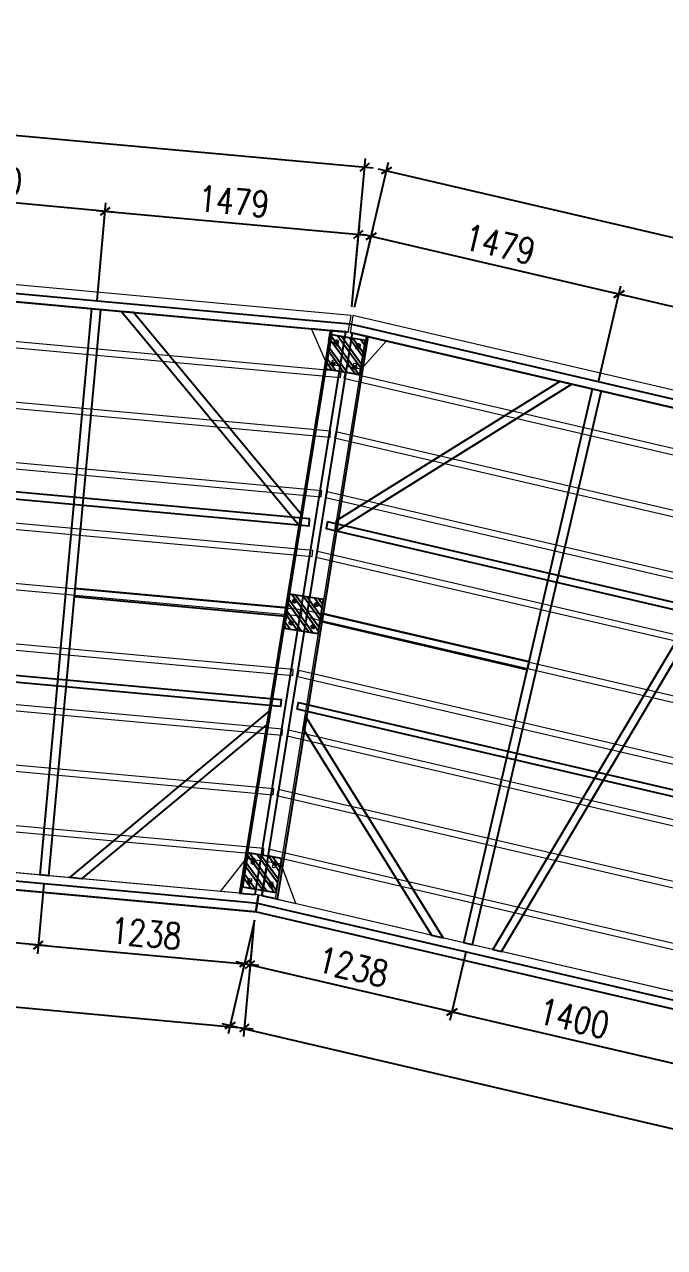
# Model space of a CAD drawing. Extents: x -259369 to -50372, y -155978 to 198088.
# Drawn here: x -152975 to -149254, y -16706 to -9600 of the extents above; entities that cross this region are included whole.
import ezdxf

# ---------------------------------------------------------------- set-up
doc = ezdxf.new("R2010")
doc.units = 0
doc.header["$LTSCALE"] = 1000
doc.header["$MEASUREMENT"] = 0
doc.linetypes.add('HIDDEN', pattern=[0.375, 0.25, -0.125])
for name, color, linetype, lineweight in [('加强板', 140, 'Continuous', 18), ('虚线', 8, 'Continuous', 0), ('铝主梁', 3, 'Continuous', 9), ('铝龙骨', 7, 'Continuous', 9)]:
    doc.layers.add(name, color=color, linetype=linetype, lineweight=lineweight)
for name, color, linetype in [('卡槽', 242, 'Continuous'), ('标注', 9, 'Continuous'), ('连接端梁', 130, 'Continuous'), ('铝横梁', 220, 'Continuous')]:
    doc.layers.add(name, color=color, linetype=linetype)
doc.styles.add('HZTXT', font='txtw.shx', dxfattribs={"width": 0.8, "bigfont": 'hztxtw.shx'})
doc.dimstyles.new('DIM-50', dxfattribs={"dimscale": 50, "dimtxt": 3, "dimasz": 1, "dimexe": 1, "dimexo": 1, "dimgap": 1, "dimtad": 1, "dimdec": 1, "dimdsep": 46, "dimtxsty": 'HZTXT', "dimblk": 'OBLIQUE', "dimblk1": 'ARCHTICK', "dimblk2": 'OBLIQUE', "dimcen": 0, "dimdle": 1, "dimclrd": 9, "dimclre": 9, "dimclrt": 2, "dimadec": 1, "dimazin": 0, "dimtfac": 1, "dimtdec": 1, "dimtix": 1, "dimtmove": 2, "dimatfit": 3, "dimldrblk": 'OBLIQUE', "dimfxl": 15, "dimtolj": 1, "dimtzin": 0, "dimarcsym": 1})

# ---------------------------------------------------------------- blocks, each defined once
blk = doc.blocks.new('橡胶块200x200x60')
h = blk.add_hatch()
h.set_pattern_fill('ANSI32', color=256, scale=10)
h.set_pattern_definition([(45, (0, 0), (-33.67596, 33.67596), []), (45, (22.45, 0), (-33.67596, 33.67596), [])])
h.paths.add_polyline_path([(25487.9, 88551.2), (25687.9, 88551.2), (25687.9, 88751.2), (25487.9, 88751.2)])
blk.add_lwpolyline([(25487.9, 88551.2), (25687.9, 88551.2), (25687.9, 88751.2), (25487.9, 88751.2)], close=True)
for points in [[(25512.9, 88716.2), (25532.9, 88716.2)], [(25522.9, 88726.2), (25522.9, 88706.2)], [(25662.9, 88716.2), (25642.9, 88716.2)], [(25652.9, 88726.2), (25652.9, 88706.2)], [(25512.9, 88586.2), (25532.9, 88586.2)], [(25522.9, 88576.2), (25522.9, 88596.2)], [(25662.9, 88586.2), (25642.9, 88586.2)], [(25652.9, 88576.2), (25652.9, 88596.2)]]:
    blk.add_lwpolyline(points)
for centre, radius in [((25522.9, 88716.2), 10), ((25522.9, 88716.2), 8), ((25652.9, 88716.2), 10), ((25652.9, 88716.2), 8), ((25522.9, 88586.2), 10), ((25522.9, 88586.2), 8), ((25652.9, 88586.2), 10), ((25652.9, 88586.2), 8)]:
    blk.add_circle(centre, radius)
blk = doc.blocks.new('_Oblique')
at = {"color": 0, "linetype": 'ByBlock', "lineweight": -2}
blk.add_line((-0.5, -0.5), (0.5, 0.5), dxfattribs=at)
blk = doc.blocks.new('*D1062')
at = {"layer": 'Defpoints', "color": 0, "transparency": 16777216}
for p in [(-153900.1, -10558.1), (-153952, -11125.7), (-152557.9, -11253.1)]:
    blk.add_point(p, dxfattribs=at)
at = {"layer": '标注', "color": 9, "lineweight": -2, "transparency": 16777216}
for p, q in [((-153947.5, -11075.9), (-153895.6, -10508.3)), ((-152456.2, -10690.2), (-153949.9, -10553.6)), ((-152553.3, -11203.4), (-152501.4, -10635.8))]:
    blk.add_line(p, q, dxfattribs=at)
at = {"layer": '标注', "color": 9, "lineweight": -2, "transparency": 16777216, "xscale": 50, "yscale": 50, "zscale": 50}
for p, rotation in [((-153900.1, -10558.1), 174.7759997070145), ((-152506, -10685.6), 354.7759997070145)]:
    blk.add_blockref('_Oblique', p, dxfattribs=dict(at, rotation=rotation))
at = {"layer": '标注', "color": 2, "transparency": 16777216, "insert": (-153191.7, -10497.4), "char_height": 150, "attachment_point": 5, "rotation": 354.776, "style": 'HZTXT'}
blk.add_mtext('\\A1;1400', dxfattribs=at)
blk = doc.blocks.new('_ArchTick')
at = {"color": 0, "linetype": 'ByBlock', "const_width": 0.4}
blk.add_lwpolyline([(-0.5, -0.5), (0.5, 0.5)], dxfattribs=at)
blk = doc.blocks.new('*D1064')
at = {"layer": 'Defpoints', "color": 0, "transparency": 16777216}
for p in [(-150997.3, -10429.2), (-159598.5, -10511), (-151076.1, -11290.2)]:
    blk.add_point(p, dxfattribs=at)
at = {"layer": '标注', "color": 9, "lineweight": -2, "transparency": 16777216}
for p, q in [((-159594, -10461.2), (-159515.2, -9600.2)), ((-159569.6, -9645.5), (-150947.5, -10433.8)), ((-151071.5, -11240.4), (-150992.8, -10379.4))]:
    blk.add_line(p, q, dxfattribs=at)
at = {"layer": '标注', "color": 9, "lineweight": -2, "transparency": 16777216, "xscale": 50, "yscale": 50, "zscale": 50}
for p, rotation in [((-159519.8, -9650), 174.7759997070145), ((-150997.3, -10429.2), 354.7759997070145)]:
    blk.add_blockref('_Oblique', p, dxfattribs=dict(at, rotation=rotation))
at = {"layer": '标注', "color": 2, "transparency": 16777216, "insert": (-155247.2, -9915.1), "char_height": 150, "attachment_point": 5, "rotation": 354.776, "style": 'HZTXT'}
blk.add_mtext('\\A1;8558', dxfattribs=at)
blk = doc.blocks.new('*D1065')
at = {"layer": 'Defpoints', "color": 0, "transparency": 16777216}
for p in [(-151033.1, -10820.3), (-152557.9, -11253.1), (-151076.1, -11290.2)]:
    blk.add_point(p, dxfattribs=at)
at = {"layer": '标注', "color": 9, "lineweight": -2, "transparency": 16777216}
for p, q in [((-152553.3, -11203.4), (-152501.4, -10635.8)), ((-152555.8, -10681.1), (-150983.3, -10824.8)), ((-151071.5, -11240.4), (-151028.5, -10770.5))]:
    blk.add_line(p, q, dxfattribs=at)
at = {"layer": '标注', "color": 9, "lineweight": -2, "transparency": 16777216, "xscale": 50, "yscale": 50, "zscale": 50}
for p, rotation in [((-152506, -10685.6), 174.7759997070145), ((-151033.1, -10820.3), 354.7759997070145)]:
    blk.add_blockref('_Oblique', p, dxfattribs=dict(at, rotation=rotation))
at = {"layer": '标注', "color": 2, "transparency": 16777216, "insert": (-151758.1, -10628.5), "char_height": 150, "attachment_point": 5, "rotation": 354.776, "style": 'HZTXT'}
blk.add_mtext('\\A1;1479', dxfattribs=at)
blk = doc.blocks.new('*D1066')
at = {"layer": 'Defpoints', "color": 0, "transparency": 16777216}
for p in [(-159677.2, -14018.4), (-151634.7, -14753.7), (-151696.5, -15429.6)]:
    blk.add_point(p, dxfattribs=at)
at = {"layer": '标注', "color": 9, "lineweight": -2, "transparency": 16777216}
for p, q in [((-159681.7, -14068.2), (-159743.5, -14744.1)), ((-159788.8, -14689.8), (-151646.7, -15434.1)), ((-151639.3, -14803.5), (-151701.1, -15479.4))]:
    blk.add_line(p, q, dxfattribs=at)
for p, xscale, yscale, zscale, rotation in [((-159739, -14694.3), 50.00000000000001, 50.00000000000001, 50.00000000000001, 174.776310664711), ((-151696.5, -15429.6), 50, 50, 50, 354.776310664711)]:
    blk.add_blockref('_Oblique', p, dxfattribs=dict(at, xscale=xscale, yscale=yscale, zscale=zscale, rotation=rotation))
at = {"layer": '标注', "color": 2, "transparency": 16777216, "insert": (-155706.4, -14937.5), "char_height": 150, "attachment_point": 5, "rotation": 354.77631, "style": 'HZTXT'}
blk.add_mtext('\\A1;8076', dxfattribs=at)
blk = doc.blocks.new('*D1070')
at = {"layer": 'Defpoints', "color": 0, "transparency": 16777216}
for p in [(-152858.7, -14543.4), (-151634.7, -14753.7), (-152895.8, -14949.1)]:
    blk.add_point(p, dxfattribs=at)
at = {"layer": '标注', "color": 9, "lineweight": -2, "transparency": 16777216}
for p, q in [((-152863.2, -14593.2), (-152900.3, -14998.9)), ((-151639.3, -14803.5), (-151667.5, -15111.6)), ((-151613.1, -15066.3), (-152945.6, -14944.5))]:
    blk.add_line(p, q, dxfattribs=at)
at = {"layer": '标注', "color": 9, "lineweight": -2, "transparency": 16777216, "xscale": 50, "yscale": 50, "zscale": 50}
for p, rotation in [((-152895.8, -14949.1), 174.7759997070145), ((-151662.9, -15061.8), 354.7759997070145)]:
    blk.add_blockref('_Oblique', p, dxfattribs=dict(at, rotation=rotation))
at = {"layer": '标注', "color": 2, "transparency": 16777216, "insert": (-152268, -14880.9), "char_height": 150, "attachment_point": 5, "rotation": 354.776, "style": 'HZTXT'}
blk.add_mtext('\\A1;1238', dxfattribs=at)
blk = doc.blocks.new('*D1071')
at = {"layer": 'Defpoints', "color": 0, "transparency": 16777216}
for p in [(-154252.9, -14416), (-152858.7, -14543.4), (-154290, -14821.6)]:
    blk.add_point(p, dxfattribs=at)
at = {"layer": '标注', "color": 9, "lineweight": -2, "transparency": 16777216}
for p, q in [((-154257.4, -14465.7), (-154294.5, -14871.4)), ((-152863.2, -14593.2), (-152900.3, -14998.9)), ((-152846, -14953.6), (-154339.7, -14817))]:
    blk.add_line(p, q, dxfattribs=at)
at = {"layer": '标注', "color": 9, "lineweight": -2, "transparency": 16777216, "xscale": 50, "yscale": 50, "zscale": 50}
for p, rotation in [((-154290, -14821.6), 174.7759997070145), ((-152895.8, -14949.1), 354.7759997070145)]:
    blk.add_blockref('_Oblique', p, dxfattribs=dict(at, rotation=rotation))
at = {"layer": '标注', "color": 2, "transparency": 16777216, "insert": (-153581.5, -14760.8), "char_height": 150, "attachment_point": 5, "rotation": 354.776, "style": 'HZTXT'}
blk.add_mtext('\\A1;1400', dxfattribs=at)
blk = doc.blocks.new('*D1082')
at = {"layer": 'Defpoints', "color": 0, "transparency": 16777216}
for p in [(-151067.3, -11291.6), (-142536, -12389.5), (-142732, -13231.6)]:
    blk.add_point(p, dxfattribs=at)
at = {"layer": '标注', "color": 9, "lineweight": -2, "transparency": 16777216}
for p, q in [((-151055.9, -11242.9), (-150859.9, -10400.9)), ((-150920, -10438.2), (-142487.4, -12400.9)), ((-142720.7, -13182.9), (-142524.7, -12340.8))]:
    blk.add_line(p, q, dxfattribs=at)
for p, xscale, yscale, zscale, rotation in [((-150871.3, -10449.6), 50, 50, 50, 166.8978819286444), ((-142536, -12389.5), 49.99999999999999, 49.99999999999999, 49.99999999999999, 346.8978819286444)]:
    blk.add_blockref('_Oblique', p, dxfattribs=dict(at, xscale=xscale, yscale=yscale, zscale=zscale, rotation=rotation))
at = {"layer": '标注', "color": 2, "transparency": 16777216, "insert": (-146675.3, -11297.8), "char_height": 150, "attachment_point": 5, "rotation": 346.89788, "style": 'HZTXT'}
blk.add_mtext('\\A1;8558', dxfattribs=at)
blk = doc.blocks.new('*D1084')
at = {"layer": 'Defpoints', "color": 0, "transparency": 16777216}
for p in [(-151625.9, -14755.2), (-143760.2, -16585.8), (-143914, -17246.9)]:
    blk.add_point(p, dxfattribs=at)
at = {"layer": '标注', "color": 9, "lineweight": -2, "transparency": 16777216}
for p, q in [((-151637.3, -14803.9), (-151791.1, -15464.9)), ((-151828.5, -15404.9), (-143865.3, -17258.2)), ((-143771.5, -16634.5), (-143925.4, -17295.6))]:
    blk.add_line(p, q, dxfattribs=at)
at = {"layer": '标注', "color": 9, "lineweight": -2, "transparency": 16777216, "xscale": 50, "yscale": 50, "zscale": 50}
for p, rotation in [((-151779.8, -15416.2), 166.8981928862108), ((-143914, -17246.9), 346.8981928862108)]:
    blk.add_blockref('_Oblique', p, dxfattribs=dict(at, rotation=rotation))
at = {"layer": '标注', "color": 2, "transparency": 16777216, "insert": (-147818.6, -16209.8), "char_height": 150, "attachment_point": 5, "rotation": 346.89819, "style": 'HZTXT'}
blk.add_mtext('\\A1;8076', dxfattribs=at)
blk = doc.blocks.new('*D1085')
at = {"layer": 'Defpoints', "color": 0, "transparency": 16777216}
for p in [(-149519.8, -11167.3), (-149649, -11722.4), (-148285.4, -12039.7)]:
    blk.add_point(p, dxfattribs=at)
at = {"layer": '标注', "color": 9, "lineweight": -2, "transparency": 16777216}
for p, q in [((-149637.6, -11673.7), (-149508.4, -11118.6)), ((-148107.5, -11496), (-149568.5, -11156)), ((-148274.1, -11991), (-148144.9, -11435.9))]:
    blk.add_line(p, q, dxfattribs=at)
for p, xscale, yscale, zscale, rotation in [((-149519.8, -11167.3), 50, 50, 50, 166.8978819286444), ((-148156.2, -11484.6), 49.99999999999999, 49.99999999999999, 49.99999999999999, 346.8978819286444)]:
    blk.add_blockref('_Oblique', p, dxfattribs=dict(at, xscale=xscale, yscale=yscale, zscale=zscale, rotation=rotation))
at = {"layer": '标注', "color": 2, "transparency": 16777216, "insert": (-148809.7, -11204.2), "char_height": 150, "attachment_point": 5, "rotation": 346.89788, "style": 'HZTXT'}
blk.add_mtext('\\A1;1400', dxfattribs=at)
blk = doc.blocks.new('*D1086')
at = {"layer": 'Defpoints', "color": 0, "transparency": 16777216}
for p in [(-150960.3, -10832), (-151067.3, -11291.6), (-149649, -11722.4)]:
    blk.add_point(p, dxfattribs=at)
at = {"layer": '标注', "color": 9, "lineweight": -2, "transparency": 16777216}
for p, q in [((-151055.9, -11242.9), (-150948.9, -10783.3)), ((-149471.1, -11178.6), (-151009, -10820.7)), ((-149637.6, -11673.7), (-149508.4, -11118.6))]:
    blk.add_line(p, q, dxfattribs=at)
for p, xscale, yscale, zscale, rotation in [((-150960.3, -10832), 50, 50, 50, 166.8978819286444), ((-149519.8, -11167.3), 49.99999999999999, 49.99999999999999, 49.99999999999999, 346.8978819286444)]:
    blk.add_blockref('_Oblique', p, dxfattribs=dict(at, xscale=xscale, yscale=yscale, zscale=zscale, rotation=rotation))
at = {"layer": '标注', "color": 2, "transparency": 16777216, "insert": (-150211.7, -10877.9), "char_height": 150, "attachment_point": 5, "rotation": 346.89788, "style": 'HZTXT'}
blk.add_mtext('\\A1;1479', dxfattribs=at)
blk = doc.blocks.new('*D1092')
at = {"layer": 'Defpoints', "color": 0, "transparency": 16777216}
for p in [(-150397.9, -14940.3), (-149034.4, -15257.7), (-150490.3, -15337.1)]:
    blk.add_point(p, dxfattribs=at)
at = {"layer": '标注', "color": 9, "lineweight": -2, "transparency": 16777216}
for p, q in [((-150409.3, -14989), (-150501.6, -15385.8)), ((-149078, -15665.8), (-150539, -15325.7)), ((-149045.7, -15306.4), (-149138.1, -15703.1))]:
    blk.add_line(p, q, dxfattribs=at)
for p, xscale, yscale, zscale, rotation in [((-150490.3, -15337.1), 50, 50, 50, 166.8978819286444), ((-149126.7, -15654.4), 49.99999999999999, 49.99999999999999, 49.99999999999999, 346.8978819286444)]:
    blk.add_blockref('_Oblique', p, dxfattribs=dict(at, xscale=xscale, yscale=yscale, zscale=zscale, rotation=rotation))
at = {"layer": '标注', "color": 2, "transparency": 16777216, "insert": (-149780.2, -15374), "char_height": 150, "attachment_point": 5, "rotation": 346.89788, "style": 'HZTXT'}
blk.add_mtext('\\A1;1400', dxfattribs=at)
blk = doc.blocks.new('*D1093')
at = {"layer": 'Defpoints', "color": 0, "transparency": 16777216}
for p in [(-151625.9, -14755.2), (-150397.9, -14940.3), (-151696.1, -15056.4)]:
    blk.add_point(p, dxfattribs=at)
at = {"layer": '标注', "color": 9, "lineweight": -2, "transparency": 16777216}
for p, q in [((-151637.3, -14803.9), (-151707.4, -15105.1)), ((-150409.3, -14989), (-150501.6, -15385.8)), ((-150441.6, -15348.4), (-151744.8, -15045.1))]:
    blk.add_line(p, q, dxfattribs=at)
for p, xscale, yscale, zscale, rotation in [((-151696.1, -15056.4), 50, 50, 50, 166.8978819286444), ((-150490.3, -15337.1), 49.99999999999999, 49.99999999999999, 49.99999999999999, 346.8978819286444)]:
    blk.add_blockref('_Oblique', p, dxfattribs=dict(at, xscale=xscale, yscale=yscale, zscale=zscale, rotation=rotation))
at = {"layer": '标注', "color": 2, "transparency": 16777216, "insert": (-151064.8, -15075), "char_height": 150, "attachment_point": 5, "rotation": 346.89788, "style": 'HZTXT'}
blk.add_mtext('\\A1;1238', dxfattribs=at)

msp = doc.modelspace()

# ---------------------------------------------------------------- linework, layer by layer
at = {"elevation": 29521}
for points in [[(-151197.05, -11377.56), (-151206.89, -11438.55)], [(-150979.86, -11412.6), (-150990.14, -11476.37)]]:
    msp.add_lwpolyline(points, dxfattribs=at)
at = {"layer": '加强板', "color": 5, "elevation": 29521}
for points in [[(-151109.27, -11385.59), (-151308.44, -11367.38), (-151220.11, -11570.29), (-151141.13, -11583.03)], [(-151109.27, -11385.59), (-151308.44, -11367.38), (-151220.11, -11570.29), (-151141.13, -11583.03)], [(-151065.75, -11392.61), (-150870.96, -11437.95), (-151018.61, -11602.79), (-151097.59, -11590.06)], [(-151065.72, -11392.62), (-150870.93, -11437.95), (-151018.58, -11602.8), (-151097.56, -11590.06)], [(-151636.69, -14655.15), (-151835.86, -14636.94), (-151683.82, -14444.96), (-151604.84, -14457.71)], [(-151636.69, -14655.15), (-151835.86, -14636.94), (-151683.82, -14444.96), (-151604.84, -14457.71)], [(-151593.11, -14662.18), (-151398.32, -14707.51), (-151482.29, -14477.47), (-151561.27, -14464.73)], [(-151593.08, -14662.18), (-151398.29, -14707.52), (-151482.26, -14477.48), (-151561.24, -14464.74)]]:
    msp.add_lwpolyline(points, close=True, dxfattribs=at)
at = {"layer": '加强板', "color": 5}
for centre in [(-151161.51, -11458.19, 29521), (-151161.51, -11458.19, 29521), (-151038.99, -11477.96, 29521), (-151038.96, -11477.96, 29521), (-151177.43, -11556.92, 29521), (-151177.43, -11556.92, 29521), (-151054.91, -11576.68, 29521), (-151054.88, -11576.69, 29521), (-151647.51, -14471.08, 29521), (-151647.51, -14471.08, 29521), (-151524.96, -14490.85, 29521), (-151524.93, -14490.85, 29521), (-151663.44, -14569.8, 29521), (-151663.44, -14569.8, 29521), (-151540.88, -14589.57, 29521), (-151540.85, -14589.58, 29521)]:
    msp.add_circle(centre, 9, dxfattribs=at)
at = {"layer": '卡槽', "color": 22, "ltscale": 5000, "elevation": 29521}
for points in [[(-159578.77, -11717.84), (-159582.42, -11757.67), (-151321.06, -12513.01), (-151317.42, -12473.17)], [(-151213.12, -12489.78), (-151222.19, -12528.74), (-143142.33, -14409.29), (-143133.27, -14370.34)], [(-159605.43, -12819.96), (-159601.79, -12780.12), (-151482.69, -13522.45), (-151486.33, -13562.28)], [(-151390.59, -13577.84), (-151381.52, -13538.88), (-143440.8, -15387.06), (-143449.87, -15426.01)]]:
    msp.add_lwpolyline(points, close=True, dxfattribs=at)
at = {"layer": '虚线', "color": 1, "linetype": 'HIDDEN', "ltscale": 300}
for p, q in [((-151092.24, -11387.15, 29521), (-159600.72, -10609.22, 29521)), ((-151092.24, -11387.15, 29521), (-159600.72, -10609.22, 29521)), ((-151187.07, -11378.48, 29521), (-151714.59, -14648.03, 29521)), ((-151187.07, -11378.48, 29521), (-151714.59, -14648.03, 29521)), ((-150989.65, -11410.32, 29521), (-151516.92, -14679.91, 29521)), ((-150989.62, -11410.33, 29521), (-151516.89, -14679.92, 29521)), ((-142761.35, -13325.43, 29521), (-151082.91, -11388.62, 29521)), ((-142761.35, -13325.43, 29521), (-151082.91, -11388.62, 29521)), ((-151619.21, -14656.75, 29521), (-159674.88, -13920.22, 29521)), ((-151619.21, -14656.75, 29521), (-159674.88, -13920.22, 29521)), ((-143731.5, -16491.94, 29521), (-151610.19, -14658.2, 29521)), ((-143731.5, -16491.94, 29521), (-151610.19, -14658.2, 29521))]:
    msp.add_line(p, q, dxfattribs=at)
at = {"layer": '连接端梁', "color": 0, "elevation": 29521}
for points in [[(-159512.24, -10569), (-151386.14, -11312.08), (-151084.31, -11339.67), (-151075.14, -11341.81), (-150989.77, -11361.01), (-143042.19, -13210.78), (-142747, -13279.48), (-142737.96, -13282.25), (-135037.24, -16235.24), (-134754.25, -16343.75), (-134745.98, -16348.31), (-127417.75, -20387.14), (-127282.77, -20461.53), (-127278.24, -20470.05), (-127833.31, -26564.53), (-127840.73, -26645.94), (-127845.08, -26649.56)], [(-188211.86, -24863.81), (-188682.2, -20987.76), (-183400.01, -18378.21), (-175789.15, -15845), (-175718.82, -15821.59), (-167836.17, -14356.09), (-167763.29, -14342.54), (-159680.14, -13967.84), (-151695.75, -14697.95), (-151622.31, -14704.66), (-143812.93, -16522.27), (-143741.14, -16538.98), (-136254.6, -19409.83), (-136190.26, -19434.5), (-130865.29, -22369.27), (-131212.11, -26177.21)], [(-188145.66, -24994.29), (-188627.5, -21023.41), (-183389.29, -18428.68), (-175702.26, -15869.42), (-167753.44, -14392.19), (-159677.19, -14018.42), (-151625.94, -14755.16), (-143751.66, -16588.49), (-136202.99, -19483.84), (-130918.29, -22403.06), (-131281.41, -26386.54)]]:
    msp.add_lwpolyline(points, dxfattribs=at)
at = {"layer": '连接端梁', "elevation": 29521}
for points in [[(-151634.73, -14655.33), (-151107.21, -11385.78), (-151197.05, -11377.56), (-151724.57, -14647.11)], [(-151634.73, -14655.33), (-151107.21, -11385.78), (-151197.05, -11377.56), (-151724.57, -14647.11)], [(-151595.02, -14661.73), (-151067.75, -11392.14), (-150979.89, -11412.59), (-151507.15, -14682.18)], [(-151594.99, -14661.74), (-151067.73, -11392.15), (-150979.86, -11412.6), (-151507.13, -14682.19)]]:
    msp.add_lwpolyline(points, close=True, dxfattribs=at)
at = {"layer": '铝主梁', "color": 3, "elevation": 29521}
for points in [[(-159598.55, -10511.01), (-159600.22, -10611.27), (-151092.57, -11389.13), (-151076.06, -11290.22), (-159598.52, -10511.01)], [(-151067.29, -11291.63), (-151082.69, -11390.72), (-142761.95, -13327.34), (-142732.04, -13231.63), (-151067.26, -11291.64)]]:
    msp.add_lwpolyline(points, dxfattribs=at)
for points in [[(-151634.74, -14753.71), (-159677.19, -14018.42), (-159675.37, -13918.17), (-151618.34, -14654.82)], [(-143760.17, -16585.85), (-151625.94, -14755.16), (-151610.39, -14656.1), (-143730.38, -16490.14)]]:
    msp.add_lwpolyline(points, close=True, dxfattribs=at)
at = {"layer": '铝横梁', "color": 243, "elevation": 29521}
for points in [[(-152533.95, -11255.33), (-152834.78, -14545.61), (-152884.57, -14541.06), (-152583.74, -11250.78)], [(-151361.95, -12450.05), (-152341.87, -11272.9), (-152411.01, -11267.99), (-151373.63, -12514.18)], [(-151160.55, -12482.54), (-149860.2, -11673.2), (-149792.85, -11690.17), (-151169.44, -12546.97)], [(-149623.65, -11728.25), (-150372.63, -14946.24), (-150421.32, -14934.9), (-149672.35, -11716.92)], [(-148479.61, -11994.52), (-150252.84, -14974.12), (-150202.07, -14986.56), (-148428.85, -12006.96)], [(-151448.96, -12989.35), (-152682.18, -12876.58), (-152686.55, -12924.38), (-151456.63, -13036.85)], [(-151247.06, -13019.89), (-150040.93, -13300.6), (-150052.27, -13349.3), (-151255.18, -13069.34)], [(-151557.08, -13659.42), (-152642.69, -14563.16), (-152711.37, -14555.28), (-151546.52, -13585.57)], [(-151355.58, -13691.92), (-150609.18, -14891.17), (-150541.37, -14905.5), (-151342.24, -13618.72)]]:
    msp.add_lwpolyline(points, close=True, dxfattribs=at)
at = {"layer": '铝龙骨', "color": 0, "elevation": 29521}
for points in [[(-151137.18, -11651.15), (-151133.99, -11616.3), (-159596.69, -10842.56), (-159599.88, -10877.41)], [(-151198.92, -11996.97), (-151195.73, -11962.11), (-159603.66, -11193.38), (-159606.85, -11228.23)], [(-151250.7, -12343.69), (-151247.52, -12308.84), (-159605.66, -11544.66), (-159608.84, -11579.51)], [(-142842.05, -13580.78), (-142834.12, -13546.69), (-151110.9, -11620.3), (-151118.83, -11654.39)], [(-151302.49, -12690.42), (-151299.3, -12655.56), (-159612.63, -11895.48), (-159615.81, -11930.33)], [(-142950.61, -13914.87), (-142942.68, -13880.78), (-151165.89, -11966.86), (-151173.82, -12000.95)], [(-151364.23, -13036.23), (-151361.05, -13001.38), (-159624.58, -12245.85), (-159627.76, -12280.7)], [(-143049.43, -14251.22), (-143041.5, -14217.13), (-151216.01, -12314.55), (-151223.94, -12348.64)], [(-151416.02, -13382.96), (-151412.83, -13348.1), (-159626.57, -12597.12), (-159629.76, -12631.98)], [(-143148.25, -14587.58), (-143140.32, -14553.49), (-151271, -12661.1), (-151278.93, -12695.19)], [(-151477.76, -13728.77), (-151474.57, -13693.92), (-159638.52, -12947.49), (-159641.71, -12982.35)], [(-143256.81, -14921.66), (-143248.88, -14887.58), (-151330.86, -13006.52), (-151338.8, -13040.61)], [(-151529.54, -14075.5), (-151526.36, -14040.64), (-159650.47, -13297.86), (-159653.66, -13332.71)], [(-143355.63, -15258.02), (-143347.7, -15223.93), (-151380.98, -13354.21), (-151388.92, -13388.3)], [(-151586.31, -14421.77), (-151583.12, -14386.91), (-159652.46, -13649.14), (-159655.65, -13683.99)], [(-143464.19, -15592.11), (-143456.26, -15558.02), (-151440.84, -13699.64), (-151448.78, -13733.73)], [(-143563.01, -15928.46), (-143555.08, -15894.37), (-151500.71, -14045.06), (-151508.64, -14079.15)], [(-143666.7, -16263.68), (-143658.77, -16229.6), (-151550.83, -14392.75), (-151558.76, -14426.84)]]:
    msp.add_lwpolyline(points, close=True, dxfattribs=at)

# ---------------------------------------------------------------- block references
at = {"rotation": 260.8347156736604}
for p in [(-234552.02, 27863.16, 29521), (-234794.86, 26358, 29521), (-235037.57, 24853.72, 29521)]:
    msp.add_blockref('橡胶块200x200x60', p, dxfattribs=at)

# ---------------------------------------------------------------- dimensions: what is measured, and where the dimension line sits
at = {"layer": '标注'}
for base, p1, p2, angle, picture, middle in [((-150997.34, -10429.22, 29521), (-159598.52, -10511.01, 29521), (-151076.06, -11290.22, 29521), 174.776, '*D1064', (-155247.19, -9915.13, 29521)), ((-153900.15, -10558.14, 29521), (-152557.85, -11253.15, 29521), (-153952.04, -11125.68, 29521), 174.776, '*D1062', (-153191.67, -10497.39, 29521)), ((-142536.05, -12389.54, 29521), (-151067.26, -11291.64, 29521), (-142732.04, -13231.63, 29521), 166.897882, '*D1082', (-146675.32, -11297.8, 29521)), ((-151033.09, -10820.27, 29521), (-152557.85, -11253.15, 29521), (-151076.06, -11290.22, 29521), 174.776, '*D1065', (-151758.15, -10628.46, 29521)), ((-150960.28, -10832.01, 29521), (-149648.98, -11722.36, 29521), (-151067.26, -11291.64, 29521), 166.897882, '*D1086', (-150211.7, -10877.9, 29521)), ((-149519.78, -11167.28, 29521), (-148285.42, -12039.72, 29521), (-149648.98, -11722.36, 29521), 166.897882, '*D1085', (-148809.67, -11204.22, 29521)), ((-154289.95, -14821.59, 29521), (-152858.68, -14543.42, 29521), (-154252.86, -14415.95, 29521), 354.776, '*D1071', (-153581.48, -14760.84, 29521)), ((-152895.77, -14949.06, 29521), (-151634.73, -14753.69, 29521), (-152858.68, -14543.42, 29521), 354.776, '*D1070', (-152267.95, -14880.94, 29521)), ((-151696.06, -15056.43, 29521), (-150397.95, -14940.35, 29521), (-151625.94, -14755.16, 29521), 346.897882, '*D1093', (-151064.84, -15075, 29521)), ((-150490.29, -15337.07, 29521), (-149034.4, -15257.71, 29521), (-150397.95, -14940.35, 29521), 346.897882, '*D1092', (-149780.17, -15374, 29521))]:
    dim = msp.add_linear_dim(base=base, p1=p1, p2=p2, angle=angle, dimstyle='DIM-50', dxfattribs=at)
    dim.commit()
    dim.dimension.update_dxf_attribs({"geometry": picture, "text_midpoint": middle})
for p1, p2, picture, middle in [((-159677.19, -14018.42, 29521), (-151634.73, -14753.69, 29521), '*D1066', (-155706.38, -14937.48, 29521)), ((-151625.94, -14755.16, 29521), (-143760.17, -16585.84, 29521), '*D1084', (-147818.57, -16209.81, 29521))]:
    dim = msp.add_aligned_dim(p1=p1, p2=p2, distance=-678.72, dimstyle='DIM-50', dxfattribs=at)
    dim.commit()
    dim.dimension.update_dxf_attribs({"geometry": picture, "text_midpoint": middle})

doc.saveas('drawing.dxf')
